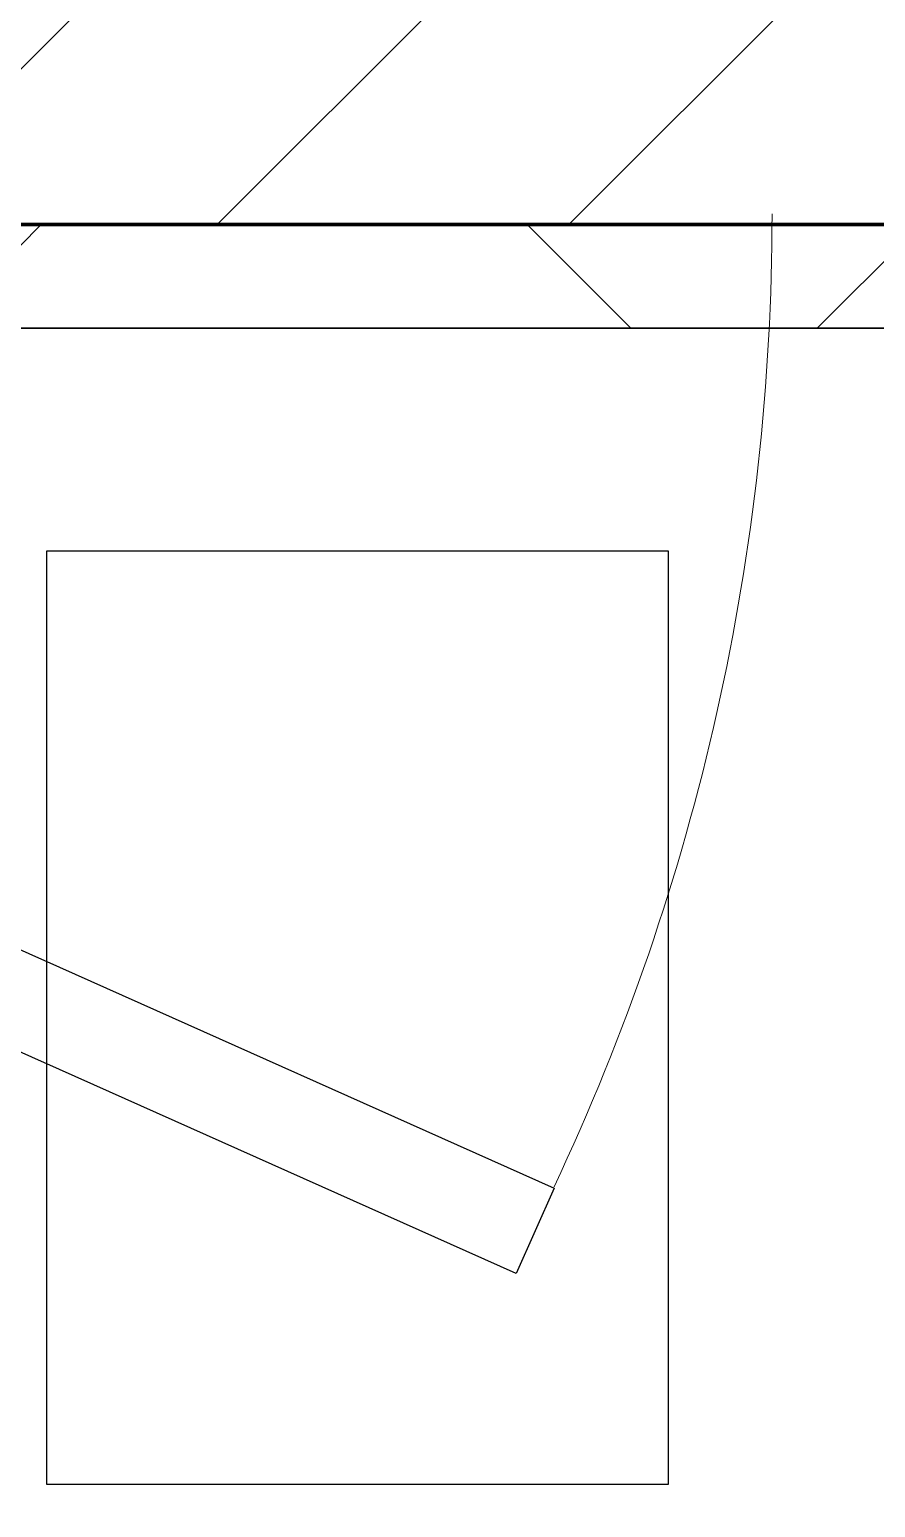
# Model space of a CAD drawing. Header units: millimetres. Extents: x -853228 to -744682, y -17776 to 32484.
# Drawn here: x -825741 to -825332, y 7325 to 8038 of the extents above; entities that cross this region are included whole.
import ezdxf
from ezdxf.xclip import XClip

# ---------------------------------------------------------------- set-up
doc = ezdxf.new("R2010")
doc.units = ezdxf.units.MM
doc.header["$XCLIPFRAME"] = 0
doc.layers.add('000 - WIPEOUT', color=250, linetype='Continuous')
doc.layers.add('A11_ALU.SOLID SHEET', color=2, linetype='Continuous')
for name, color, linetype, lineweight in [('A-DOOR-E', 2, 'Continuous', 25), ('A-DOOR-OPNG', 2, 'Continuous', 9), ('A-GLAZ-CURT', 2, 'Continuous', 9), ('A-WALL', 5, 'Continuous', 35), ('A-WALL-FNSH', 2, 'Continuous', 35), ('A-WALL-PATT', 1, 'Continuous', 9)]:
    doc.layers.add(name, color=color, linetype=linetype, lineweight=lineweight)

# ---------------------------------------------------------------- blocks, each defined once
blk = doc.blocks.new('DPA_AC-SG-PI - A1_1200x1300 mm-9434749-4281-01 ENLARGED LOWER PLATFORM LEVEL - REFLECTED CEILING PLAN - SHEET 2')
at = {"layer": 'A-DOOR-E'}
for p, q in [((-556.64, 29.95), (494.88, -439.85)), ((476.52, -480.94), (-575, -11.13)), ((494.88, -439.85), (476.52, -480.94))]:
    blk.add_line(p, q, dxfattribs=at)
at = {"layer": 'A-DOOR-OPNG'}
blk.add_arc((-500, 30.2), 1100, 334.74419, 0, dxfattribs=at)
blk = doc.blocks.new('PPLS-PP19_Custom Tile Pattern - Custom Tile Pattern-V50-4281-01 ENLARGED LOWER PLATFORM LEVEL - REFLECTED CEILING PLAN - SHEET 2')
at = {"layer": 'A-GLAZ-CURT'}
for p, q in [((-300, 0), (300, 0)), ((300, 0), (-300, 0)), ((230.06, 0), (300, 0)), ((-300, -50), (300, -50)), ((300, -50), (-300, -50))]:
    blk.add_line(p, q, dxfattribs=at)
for points, knots in [([(300, 0), (286.53, 0), (254.22, 0), (207.11, 0), (177.84, 0), (162.03, 0), (160.09, 0)], [-285.253232, -285.253232, -285.253232, -285.253232, -244.693688, -187.987675, -143.776725, -131.295407, -131.295407, -131.295407, -131.295407]), ([(171.51, 0), (176.48, 0), (193.23, 0), (201.73, 0), (208.81, 0), (213.9, 0), (241.96, 0), (266.73, 0), (281.71, 0), (291.71, 0), (296.48, 0), (297.82, 0), (298.04, 0)], [-7971.819559, -7971.819559, -7971.819559, -7971.819559, -7784.112253, -7606.717214, -7289.299508, -7042.621073, -6582.165592, -6068.460911, -5766.029927, -5566.724884, -5280.360606, -5204.879903, -5204.879903, -5204.879903, -5204.879903]), ([(300, 0), (288.22, 0), (262, 0), (230.43, 0), (219.94, 0), (219.02, 0)], [-12528.858583, -12528.858583, -12528.858583, -12528.858583, -11905.454923, -11162.864862, -10856.732305, -10856.732305, -10856.732305, -10856.732305]), ([(284.76, 0), (284.76, 0), (285.09, 0), (287.47, 0), (293.59, 0), (297.76, 0), (300, 0)], [-4110.630118, -4110.630118, -4110.630118, -4110.630118, -4053.389046, -3959.664717, -3862.421465, -3746.95702, -3746.95702, -3746.95702, -3746.95702]), ([(297.38, 0), (295.84, 0), (291.62, 0), (285.38, 0), (284.87, 0)], [-4803.172655, -4803.172655, -4803.172655, -4803.172655, -4358.271401, -4143.037883, -4143.037883, -4143.037883, -4143.037883])]:
    blk.add_open_spline(points, degree=3, knots=knots, dxfattribs=at)
blk = doc.blocks.new('PPLS-PP19_Custom Tile Pattern - Custom Tile Pattern-V51-4281-01 ENLARGED LOWER PLATFORM LEVEL - REFLECTED CEILING PLAN - SHEET 2')
at = {"layer": 'A-GLAZ-CURT'}
for p, q in [((-300, 0), (300, 0)), ((300, 0), (-300, 0)), ((-293.07, 0), (-275.75, 0)), ((-275.75, 0), (-293.07, 0)), ((-222.32, 0), (-205, 0)), ((-205, 0), (-222.32, 0)), ((-300, -50), (300, -50)), ((300, -50), (-300, -50))]:
    blk.add_line(p, q, dxfattribs=at)
at = {"layer": 'A-GLAZ-CURT', "flags": 128}
for points in [[(-300, 0), (-291.56, 0), (-283.3, 0), (-275.2, 0), (-267.26, 0), (-259.45, 0), (-251.77, 0), (-244.2, 0), (-236.74, 0), (-229.36, 0), (-222.06, 0), (-214.83, 0), (-207.71, 0), (-200.76, 0), (-194.02, 0), (-187.54, 0), (-181.38, 0), (-175.58, 0), (-170.25, 0), (-165.64, 0), (-162.01, 0), (-159.53, 0), (-157.46, 0), (-154.52, 0), (-149.42, 0), (-141.84, 0), (-132.81, 0), (-126.08, 0)], [(-164.95, 0), (-169.65, 0), (-174.47, 0), (-179.49, 0), (-184.81, 0), (-190.44, 0), (-196.37, 0), (-202.58, 0), (-209.04, 0), (-215.73, 0), (-222.63, 0), (-229.72, 0), (-236.97, 0), (-244.39, 0), (-251.96, 0), (-259.67, 0), (-267.51, 0), (-275.48, 0), (-283.55, 0), (-291.73, 0), (-300, 0)], [(-125.17, 0), (-128.55, 0), (-134.16, 0), (-140.03, 0), (-145.5, 0), (-150.63, 0), (-155.53, 0), (-160.27, 0), (-164.1, 0)]]:
    blk.add_lwpolyline(points, dxfattribs=at)
at = {"layer": 'A-GLAZ-CURT'}
for points, knots in [([(-300, 0), (-284.65, 0), (-236.57, 0), (-174.61, 0), (-129.95, 0), (-110.8, 0), (-99.5, 0), (-91.46, 0)], [-5323.127839, -5323.127839, -5323.127839, -5323.127839, -4502.809032, -2700.551212, -1002.059161, -460.363443, 0, 0, 0, 0]), ([(-164.1, 0), (-179.53, 0), (-215.69, 0), (-262.56, 0), (-294.48, 0), (-300, 0)], [-16333.335224, -16333.335224, -16333.335224, -16333.335224, -15131.813646, -13729.592194, -13439.944408, -13439.944408, -13439.944408, -13439.944408]), ([(-137.88, 0), (-140.56, 0), (-147.66, 0), (-147.69, 0), (-158.72, 0), (-174.02, 0), (-185.59, 0), (-209.77, 0), (-232.01, 0), (-255.22, 0), (-262.59, 0), (-264.9, 0), (-265.4, 0)], [-3187.727384, -3187.727384, -3187.727384, -3187.727384, -2919.378265, -2477.344047, -2237.412286, -2029.680487, -1755.085331, -1400.429864, -858.079193, -543.655514, -208.940337, 0, 0, 0, 0]), ([(-258.6, 0), (-257.91, 0), (-254.26, 0), (-241.25, 0), (-225.99, 0), (-213.1, 0), (-200.2, 0), (-185.8, 0), (-173.91, 0), (-164.89, 0), (-164.1, 0)], [-5722.54675, -5722.54675, -5722.54675, -5722.54675, -5657.471696, -5413.335975, -5017.494783, -4832.723979, -4666.091899, -4349.945572, -4000.813434, -3966.591717, -3966.591717, -3966.591717, -3966.591717]), ([(-133.82, 0), (-135.51, 0), (-137.8, 0), (-149.31, 0), (-162.01, 0), (-177.91, 0), (-199.46, 0), (-216.65, 0), (-231.26, 0), (-233.46, 0), (-234, 0)], [-2731.647847, -2731.647847, -2731.647847, -2731.647847, -2418.507304, -2308.929706, -2113.765672, -1763.376603, -1422.553702, -978.033455, -846.069444, -682.911962, -682.911962, -682.911962, -682.911962]), ([(-233.49, 0), (-233.44, 0), (-232.38, 0), (-230.74, 0), (-225.3, 0), (-223.63, 0)], [-455.274641, -455.274641, -455.274641, -455.274641, -440.605512, -119.536984, 0, 0, 0, 0]), ([(-223.63, 0), (-219.39, 0), (-206.17, 0), (-188.58, 0), (-173.16, 0), (-166.03, 0), (-164.1, 0)], [-5463.295695, -5463.295695, -5463.295695, -5463.295695, -5161.076232, -4739.070012, -4465.409639, -4363.351234, -4363.351234, -4363.351234, -4363.351234]), ([(-95.15, 0), (-106.58, 0), (-128.14, 0), (-153.49, 0), (-163.62, 0)], [-18434.935833, -18434.935833, -18434.935833, -18434.935833, -17136.203329, -16345.600353, -16345.600353, -16345.600353, -16345.600353]), ([(-163.36, 0), (-159.56, 0), (-149.97, 0), (-136.84, 0), (-127.33, 0), (-124.19, 0), (-123.43, 0), (-123.28, 0)], [-4350.402127, -4350.402127, -4350.402127, -4350.402127, -4149.119819, -3839.893365, -3647.167523, -3488.92562, -3439.852845, -3439.852845, -3439.852845, -3439.852845]), ([(-152.35, 0), (-151.03, 0), (-147.71, 0), (-143.57, 0), (-138.62, 0)], [-3494.978217, -3494.978217, -3494.978217, -3494.978217, -3371.022232, -3227.460399, -3227.460399, -3227.460399, -3227.460399]), ([(-118.78, 0), (-121.86, 0), (-126.28, 0), (-136.96, 0), (-147.46, 0), (-150.03, 0), (-150.57, 0)], [-5938.474035, -5938.474035, -5938.474035, -5938.474035, -5700.061948, -5508.838257, -5298.784692, -5196.16478, -5196.16478, -5196.16478, -5196.16478]), ([(-150.34, 0), (-150.07, 0), (-147.75, 0), (-142.6, 0), (-127.26, 0), (-107.3, 0), (-90.42, 0), (-75.26, 0), (-68.41, 0), (-65.12, 0), (-63.63, 0)], [-4948.728362, -4948.728362, -4948.728362, -4948.728362, -4883.323924, -4440.880425, -4054.690705, -3793.097032, -3402.597032, -3144.956779, -3050.982048, -2969.237017, -2969.237017, -2969.237017, -2969.237017]), ([(-26.75, 0), (-27.82, 0), (-36.18, 0), (-53.55, 0), (-78.2, 0), (-110.94, 0), (-130.52, 0), (-147.74, 0), (-149.07, 0)], [-8718.362214, -8718.362214, -8718.362214, -8718.362214, -8532.293389, -8073.216054, -7508.296369, -7004.680444, -6449.282163, -6277.220794, -6277.220794, -6277.220794, -6277.220794]), ([(-148.23, 0), (-146.94, 0), (-140.15, 0), (-137.28, 0), (-133.93, 0), (-128.78, 0), (-126.5, 0)], [-6162.058746, -6162.058746, -6162.058746, -6162.058746, -6017.569127, -5560.701257, -5364.112219, -5231.017328, -5231.017328, -5231.017328, -5231.017328]), ([(-86.16, 0), (-91.37, 0), (-104.13, 0), (-122.65, 0), (-139.03, 0), (-146.11, 0), (-146.95, 0)], [-1681.3698, -1681.3698, -1681.3698, -1681.3698, -1374.161226, -945.742622, -741.901385, -489.130243, -489.130243, -489.130243, -489.130243]), ([(-146.69, 0), (-146.59, 0), (-145.49, 0), (-135.69, 0), (-128.29, 0), (-125.15, 0)], [-420.34245, -420.34245, -420.34245, -420.34245, -406.956646, -290.263673, 0, 0, 0, 0]), ([(-127.41, 0), (-131.63, 0), (-133.16, 0), (-134.09, 0), (-134.15, 0)], [-8540.990293, -8540.990293, -8540.990293, -8540.990293, -8266.114998, -8246.473386, -8246.473386, -8246.473386, -8246.473386]), ([(-134.15, 0), (-133.32, 0), (-130.31, 0), (-117.33, 0), (-92.04, 0), (-74.02, 0), (-62.74, 0), (-60.36, 0), (-59.97, 0)], [-7657.439573, -7657.439573, -7657.439573, -7657.439573, -7293.749979, -6839.55839, -6236.997189, -5713.340575, -5140.470607, -5006.787413, -5006.787413, -5006.787413, -5006.787413]), ([(-120.13, 0), (-120.14, 0), (-120.24, 0), (-121.3, 0), (-129.25, 0), (-133.82, 0)], [-2933.992132, -2933.992132, -2933.992132, -2933.992132, -2920.575025, -2840.280255, -2731.647847, -2731.647847, -2731.647847, -2731.647847]), ([(-113.43, 0), (-113.44, 0), (-113.96, 0), (-119.73, 0), (-125.43, 0), (-127.03, 0), (-127.41, 0)], [-328.499627, -328.499627, -328.499627, -328.499627, -282.672656, -98.539552, -24.539552, 0, 0, 0, 0]), ([(-126.5, 0), (-122.44, 0), (-108.71, 0), (-86.68, 0), (-63.44, 0), (-54.4, 0), (-48.53, 0), (-36.15, 0), (-29.59, 0), (-26.65, 0)], [-5231.017328, -5231.017328, -5231.017328, -5231.017328, -4994.692869, -4542.524482, -4008.285538, -3689.699207, -3546.54457, -3315.260113, -3113.700791, -3113.700791, -3113.700791, -3113.700791]), ([(-125.15, 0), (-124.93, 0), (-121.96, 0), (-113.01, 0), (-102.67, 0), (-97.63, 0), (-95.78, 0)], [-3362.7396, -3362.7396, -3362.7396, -3362.7396, -3342.215224, -3074.362186, -2902.289527, -2802.283, -2802.283, -2802.283, -2802.283]), ([(-122.08, 0), (-122.01, 0), (-121.69, 0), (-121.2, 0), (-120.88, 0)], [-3136.336417, -3136.336417, -3136.336417, -3136.336417, -3110.304437, -3035.164275, -3035.164275, -3035.164275, -3035.164275]), ([(-36.33, 0), (-36.43, 0), (-37.27, 0), (-45.02, 0), (-46.13, 0), (-60.59, 0), (-81.23, 0), (-99.51, 0), (-114.02, 0), (-117.28, 0), (-118.78, 0)], [-1855.773136, -1855.773136, -1855.773136, -1855.773136, -1810.870157, -1672.078046, -1405.135169, -1060.00838, -740.068933, -229.489605, -116.330425, 0, 0, 0, 0]), ([(-117.74, 0), (-117.19, 0), (-114.78, 0), (-113.43, 0), (-113.43, 0)], [-821.249067, -821.249067, -821.249067, -821.249067, -394.672656, -330.879064, -330.879064, -330.879064, -330.879064]), ([(-36.62, 0), (-36.62, 0), (-40.35, 0), (-44.32, 0), (-58.97, 0), (-85.2, 0), (-107.61, 0), (-116.56, 0), (-117.56, 0)], [-4069.478503, -4069.478503, -4069.478503, -4069.478503, -3858.647035, -3538.256648, -2842.901703, -2193.204658, -1433.981041, -985.49888, -985.49888, -985.49888, -985.49888]), ([(-115.82, 0), (-114.96, 0), (-110.41, 0), (-96.78, 0), (-71.33, 0), (-42.53, 0), (-12.78, 0), (4.23, 0), (9.64, 0), (10.14, 0), (10.18, 0)], [-5724.064692, -5724.064692, -5724.064692, -5724.064692, -5430.283136, -5103.229623, -4799.173296, -4065.652676, -3589.737505, -3285.047089, -3066.359526, -3044.715262, -3044.715262, -3044.715262, -3044.715262]), ([(9.32, 0), (9.08, 0), (7.65, 0), (2.57, 0), (-12.23, 0), (-25.64, 0), (-40, 0), (-56.24, 0), (-75.59, 0), (-94, 0), (-112.01, 0), (-114.94, 0), (-115.63, 0)], [-2922.926651, -2922.926651, -2922.926651, -2922.926651, -2882.788014, -2720.818881, -2518.50168, -2125.455881, -1792.521578, -1466.981642, -1208.454564, -789.402658, -501.969187, -243.577221, -243.577221, -243.577221, -243.577221]), ([(-95.16, 0), (-91.71, 0), (-83, 0), (-71.67, 0), (-65.93, 0), (-65.07, 0)], [-2791.16604, -2791.16604, -2791.16604, -2791.16604, -2605.247022, -2322.099534, -2241.8264, -2241.8264, -2241.8264, -2241.8264]), ([(-72.93, 0), (-75.51, 0), (-82.19, 0), (-90.07, 0), (-94.06, 0)], [-19442.345229, -19442.345229, -19442.345229, -19442.345229, -18935.241197, -18476.414712, -18476.414712, -18476.414712, -18476.414712]), ([(-91.46, 0), (-90.09, 0), (-84.7, 0), (-77.43, 0), (-72.73, 0), (-72.64, 0), (-72.64, 0)], [-19832.387487, -19832.387487, -19832.387487, -19832.387487, -19753.885894, -19541.04734, -19478.625389, -19471.062469, -19471.062469, -19471.062469, -19471.062469]), ([(-63.96, 0), (-64.13, 0), (-72.5, 0), (-80.63, 0), (-86.16, 0)], [-2171.769325, -2171.769325, -2171.769325, -2171.769325, -2007.031671, -1681.3698, -1681.3698, -1681.3698, -1681.3698]), ([(-29.03, 0), (-33.97, 0), (-43.74, 0), (-56.37, 0), (-71.66, 0), (-77.83, 0), (-82.66, 0), (-83.28, 0), (-83.28, 0)], [-2680.714891, -2680.714891, -2680.714891, -2680.714891, -2413.671296, -2161.752162, -2006.592567, -1646.621388, -1424.436217, -1393.971743, -1393.971743, -1393.971743, -1393.971743]), ([(-83.28, 0), (-83.28, 0), (-82.91, 0), (-76.14, 0), (-62.97, 0), (-48.14, 0), (-36.49, 0), (-33.57, 0), (-29.94, 0), (-28.57, 0)], [-1393.4169, -1393.4169, -1393.4169, -1393.4169, -1353.722004, -1274.333717, -1073.56893, -651.549973, -296.515819, -83.513472, 0, 0, 0, 0]), ([(-66.39, 0), (-66.39, 0), (-63.63, 0), (-53.63, 0), (-34.42, 0), (-29.82, 0), (-29.19, 0)], [-2493.31794, -2493.31794, -2493.31794, -2493.31794, -2315.303971, -1809.437387, -963.711516, -666.19313, -666.19313, -666.19313, -666.19313]), ([(31.18, 0), (25.97, 0), (11.99, 0), (-16.92, 0), (-47.42, 0), (-65.77, 0), (-66.37, 0), (-66.38, 0)], [-4496.803627, -4496.803627, -4496.803627, -4496.803627, -4222.080604, -3745.412743, -2981.410125, -2542.574734, -2498.224237, -2498.224237, -2498.224237, -2498.224237]), ([(-63.63, 0), (-61.49, 0), (-57.39, 0), (-54.49, 0), (-45.2, 0), (-40.79, 0), (-40.46, 0), (-40.44, 0)], [-2969.237017, -2969.237017, -2969.237017, -2969.237017, -2851.217951, -2734.127174, -2474.780881, -2410.990208, -2350.645972, -2350.645972, -2350.645972, -2350.645972]), ([(-58.83, 0), (-58.37, 0), (-57.29, 0), (-54.23, 0), (-46.33, 0), (-42.62, 0), (-41.76, 0)], [-4859.52896, -4859.52896, -4859.52896, -4859.52896, -4680.891996, -4469.85053, -4321.566175, -4270.495146, -4270.495146, -4270.495146, -4270.495146]), ([(-51.83, 0), (-51.83, 0), (-51.78, 0), (-47.4, 0), (-46.01, 0), (-40.22, 0), (-36.78, 0)], [-632.814994, -632.814994, -632.814994, -632.814994, -627.965721, -508.377888, -260.442412, 0, 0, 0, 0]), ([(42.73, 0), (40.14, 0), (33.61, 0), (24.07, 0), (12.82, 0), (-2.9, 0), (-20.62, 0), (-32.81, 0), (-44.85, 0), (-51.43, 0), (-51.79, 0)], [-2448.642715, -2448.642715, -2448.642715, -2448.642715, -2313.748533, -2106.613311, -1925.670641, -1617.263037, -1290.787923, -1039.307308, -819.71621, -644.910881, -644.910881, -644.910881, -644.910881]), ([(-41.76, 0), (-39.9, 0), (-37.72, 0), (-36.92, 0), (-36.77, 0)], [-4270.495146, -4270.495146, -4270.495146, -4270.495146, -4161.040818, -4106.245333, -4106.245333, -4106.245333, -4106.245333]), ([(-36.29, 0), (-36.29, 0), (-34.66, 0), (-28.88, 0), (-26.95, 0), (-26.54, 0)], [-9150.272121, -9150.272121, -9150.272121, -9150.272121, -9057.163041, -8919.836787, -8834.607043, -8834.607043, -8834.607043, -8834.607043]), ([(30.82, 0), (29.27, 0), (20.14, 0), (3.54, 0), (-16.58, 0), (-34.76, 0), (-36.04, 0)], [-10462.034656, -10462.034656, -10462.034656, -10462.034656, -10363.088938, -9884.23066, -9424.652049, -9182.880979, -9182.880979, -9182.880979, -9182.880979]), ([(-33.34, 0), (-33.34, 0), (-32.93, 0), (-31.16, 0), (-30.52, 0)], [-2415.024266, -2415.024266, -2415.024266, -2415.024266, -2357.633367, -2323.618664, -2323.618664, -2323.618664, -2323.618664]), ([(70.61, 0), (66.16, 0), (55.8, 0), (39.61, 0), (24.74, 0), (2.64, 0), (-17.84, 0), (-30.57, 0), (-31.82, 0), (-32, 0)], [-4647.237329, -4647.237329, -4647.237329, -4647.237329, -4326.416877, -4098.545751, -3766.694881, -3333.063701, -2994.501669, -2698.150104, -2614.070998, -2614.070998, -2614.070998, -2614.070998]), ([(-30.76, 0), (-30.73, 0), (-30.36, 0), (-28.62, 0), (-26.29, 0)], [-54176.191683, -54176.191683, -54176.191683, -54176.191683, -54157.274271, -53959.929569, -53959.929569, -53959.929569, -53959.929569]), ([(-26.24, 0), (-26.49, 0), (-28.08, 0), (-29.52, 0), (-30.21, 0)], [-54492.435679, -54492.435679, -54492.435679, -54492.435679, -54461.685999, -54290.791712, -54290.791712, -54290.791712, -54290.791712]), ([(8.33, 0), (8.19, 0), (7.18, 0), (0.32, 0), (-13.89, 0), (-24.92, 0), (-29.03, 0)], [-3574.286521, -3574.286521, -3574.286521, -3574.286521, -3526.962355, -3285.499107, -2903.012179, -2680.714891, -2680.714891, -2680.714891, -2680.714891]), ([(-28.98, 0), (-28.66, 0), (-27.39, 0), (-24.45, 0), (-22.56, 0)], [-166.548282, -166.548282, -166.548282, -166.548282, -102.06493, 0, 0, 0, 0]), ([(-28.57, 0), (-26.93, 0), (-20.29, 0), (-11.45, 0), (2.08, 0), (13.15, 0), (21.24, 0), (24.62, 0), (24.72, 0), (24.72, 0)], [-5361.429781, -5361.429781, -5361.429781, -5361.429781, -5261.36855, -5050.479954, -4785.90057, -4596.498881, -4445.288762, -4384.376941, -4376.041937, -4376.041937, -4376.041937, -4376.041937]), ([(-26.21, 0), (-22.74, 0), (-13.45, 0), (8.61, 0), (15.02, 0), (22.91, 0), (31, 0), (39.04, 0), (51.19, 0), (58.74, 0), (61.34, 0), (61.45, 0)], [-3103.762961, -3103.762961, -3103.762961, -3103.762961, -2864.387349, -2439.246196, -2084.094819, -1956.422387, -1818.904206, -1645.594513, -1443.202566, -1228.752106, -1120.932285, -1120.932285, -1120.932285, -1120.932285]), ([(-25.83, 0), (-23.41, 0), (-19.78, 0), (-15.75, 0), (-15.19, 0)], [-53946.991625, -53946.991625, -53946.991625, -53946.991625, -53749.15266, -53717.791567, -53717.791567, -53717.791567, -53717.791567]), ([(-13, 0), (-14.35, 0), (-17.42, 0), (-23.39, 0), (-25.57, 0)], [-55207.591944, -55207.591944, -55207.591944, -55207.591944, -54789.006179, -54519.99177, -54519.99177, -54519.99177, -54519.99177]), ([(-25.45, 0), (-24.06, 0), (-15.77, 0), (5.99, 0), (22.06, 0), (36.11, 0), (40.5, 0), (42.73, 0)], [-2226.80122, -2226.80122, -2226.80122, -2226.80122, -2142.497158, -1716.209403, -1206.526904, -1089.329421, -971.962927, -971.962927, -971.962927, -971.962927]), ([(-25.4, 0), (-24.28, 0), (-14.75, 0), (8.83, 0), (43.36, 0), (70.92, 0), (82.12, 0), (83.66, 0)], [-5933.180103, -5933.180103, -5933.180103, -5933.180103, -5862.463379, -5340.621928, -4573.028122, -4094.177415, -3869.465285, -3869.465285, -3869.465285, -3869.465285]), ([(-22.56, 0), (-20.27, 0), (-17.03, 0), (-11.36, 0), (-7.66, 0), (-6.6, 0), (-6.44, 0)], [-56468.192263, -56468.192263, -56468.192263, -56468.192263, -56344.022017, -56303.229861, -56166.290093, -56124.392176, -56124.392176, -56124.392176, -56124.392176]), ([(-15.19, 0), (-13.07, 0), (7.48, 0), (29.35, 0), (41.98, 0), (42.03, 0)], [-461.142613, -461.142613, -461.142613, -461.142613, -429.606584, -390.253598, -390.072149, -390.072149, -390.072149, -390.072149]), ([(-6.54, 0), (-6.73, 0), (-7.2, 0), (-7.6, 0), (-7.79, 0)], [-56009.792147, -56009.792147, -56009.792147, -56009.792147, -55949.290093, -55895.192118, -55895.192118, -55895.192118, -55895.192118]), ([(-2.63, 0), (-2.47, 0), (-1.22, 0), (4.92, 0), (15.97, 0), (22.54, 0), (24.49, 0)], [-226.825321, -226.825321, -226.825321, -226.825321, -220.269177, -206.416616, -198.214427, -187.717507, -187.717507, -187.717507, -187.717507]), ([(103.09, 0), (101.08, 0), (86.31, 0), (63.34, 0), (35.84, 0), (12, 0), (3.08, 0), (-1.67, 0), (-2.25, 0)], [-375.435014, -375.435014, -375.435014, -375.435014, -369.147452, -330.153101, -307.516438, -285.83788, -246.234814, -234.646884, -234.646884, -234.646884, -234.646884]), ([(24.69, 0), (24.54, 0), (20.99, 0), (15.48, 0), (10.8, 0), (9.63, 0)], [-4368.572414, -4368.572414, -4368.572414, -4368.572414, -4306.476363, -4080.000647, -3772.857994, -3772.857994, -3772.857994, -3772.857994]), ([(18.16, 0), (19.15, 0), (24.25, 0), (25.66, 0), (26.12, 0)], [-5700.113719, -5700.113719, -5700.113719, -5700.113719, -5554.232259, -5302.431367, -5302.431367, -5302.431367, -5302.431367]), ([(42.79, 0), (42.39, 0), (38.54, 0), (29.53, 0), (20.67, 0), (18.85, 0), (18.16, 0)], [-6335.692044, -6335.692044, -6335.692044, -6335.692044, -6314.283804, -6135.05769, -5972.647715, -5832.674503, -5832.674503, -5832.674503, -5832.674503]), ([(27.44, 0), (27.9, 0), (29.54, 0), (38.07, 0), (53.39, 0), (71.67, 0), (84.83, 0), (86.01, 0), (92.51, 0), (94.33, 0)], [-5037.309798, -5037.309798, -5037.309798, -5037.309798, -4887.603822, -4705.298446, -4353.683244, -3960.84581, -3759.045785, -3336.541051, -2783.776468, -2783.776468, -2783.776468, -2783.776468]), ([(27.89, 0), (29.09, 0), (32.62, 0), (39.15, 0), (42.71, 0)], [-147.777612, -147.777612, -147.777612, -147.777612, -135.792042, -123.813675, -123.813675, -123.813675, -123.813675]), ([(136.44, 0), (121.66, 0), (86.93, 0), (51.16, 0), (31.18, 0)], [-106.750556, -106.750556, -106.750556, -106.750556, -59.610984, 0, 0, 0, 0]), ([(42.74, 0), (42.05, 0), (39.53, 0), (36.02, 0), (35.54, 0), (35.54, 0)], [-328.728151, -328.728151, -328.728151, -328.728151, -326.15566, -319.318397, -317.489778, -317.489778, -317.489778, -317.489778]), ([(42.73, 0), (56.49, 0), (79.84, 0), (102.59, 0), (111.35, 0)], [-389.350667, -389.350667, -389.350667, -389.350667, -346.313304, -319.001686, -319.001686, -319.001686, -319.001686]), ([(42.73, 0), (44.3, 0), (52.29, 0), (71.92, 0), (95.67, 0), (108.31, 0), (111.66, 0)], [-123.797213, -123.797213, -123.797213, -123.797213, -118.513713, -97.899267, -63.759246, -52.635709, -52.635709, -52.635709, -52.635709]), ([(53.18, 0), (53.06, 0), (52.22, 0), (48.09, 0), (44.06, 0), (42.76, 0)], [-622.740158, -622.740158, -622.740158, -622.740158, -566.066452, -360.610861, -266.780451, -266.780451, -266.780451, -266.780451]), ([(76.63, 0), (74.8, 0), (67.65, 0), (55.99, 0), (46.37, 0), (42.84, 0)], [-3095.572228, -3095.572228, -3095.572228, -3095.572228, -2950.589685, -2634.532728, -2450.661347, -2450.661347, -2450.661347, -2450.661347]), ([(42.93, 0), (43.4, 0), (50.63, 0), (64.79, 0), (89.22, 0), (104.92, 0), (110.97, 0)], [-307.218636, -307.218636, -307.218636, -307.218636, -305.899624, -287.17622, -249.500363, -218.659988, -218.659988, -218.659988, -218.659988]), ([(42.94, 0), (44.21, 0), (48.33, 0), (57.76, 0), (64.47, 0), (72.74, 0), (75.22, 0), (76.03, 0), (76.21, 0)], [-968.174444, -968.174444, -968.174444, -968.174444, -901.315459, -753.071572, -495.328968, -421.953223, -334.951786, -290.452333, -290.452333, -290.452333, -290.452333]), ([(111.41, 0), (109.32, 0), (96.29, 0), (76.86, 0), (57.82, 0), (47.66, 0), (44.47, 0), (43.24, 0)], [-410.537058, -410.537058, -410.537058, -410.537058, -401.860199, -357.622665, -341.267687, -334.000314, -329.358298, -329.358298, -329.358298, -329.358298]), ([(110.97, 0), (108.77, 0), (103.7, 0), (92.38, 0), (85.59, 0), (74.4, 0), (62.26, 0), (52.41, 0), (47.08, 0), (43.44, 0)], [-7977.04013, -7977.04013, -7977.04013, -7977.04013, -7723.759874, -7531.75727, -7135.649961, -6924.452779, -6738.82075, -6548.303034, -6347.322254, -6347.322254, -6347.322254, -6347.322254]), ([(61.47, 0), (61.47, 0), (61.21, 0), (54.61, 0), (53.71, 0), (53.56, 0)], [-1113.311073, -1113.311073, -1113.311073, -1113.311073, -1096.402191, -891.204116, -747.28819, -747.28819, -747.28819, -747.28819])]:
    blk.add_open_spline(points, degree=3, knots=knots, dxfattribs=at)
for points in [[(-163.35, 0), (-160.71, 0), (-158.28, 0), (-157.22, 0)], [(-39.84, 0), (-39.08, 0), (-38.11, 0), (-37.36, 0)], [(-36.78, 0), (-33.6, 0), (-30.02, 0), (-26.24, 0)], [(-30.52, 0), (-28.97, 0), (-27.55, 0), (-26.18, 0)], [(24.49, 0), (25.23, 0), (25.72, 0), (26.04, 0)], [(42.02, 0), (38.51, 0), (34.71, 0), (30.82, 0)], [(36.29, 0), (37.51, 0), (40.1, 0), (42.69, 0)]]:
    blk.add_open_spline(points, degree=3, dxfattribs=at)
blk = doc.blocks.new('*U516')
at = {"layer": 'A-GLAZ-CURT', "rotation": 180}
for name, p in [('PPLS-PP19_Custom Tile Pattern - Custom Tile Pattern-V51-4281-01 ENLARGED LOWER PLATFORM LEVEL - REFLECTED CEILING PLAN - SHEET 2', (-24000, 4315)), ('PPLS-PP19_Custom Tile Pattern - Custom Tile Pattern-V50-4281-01 ENLARGED LOWER PLATFORM LEVEL - REFLECTED CEILING PLAN - SHEET 2', (-23400, 4315))]:
    blk.add_blockref(name, p, dxfattribs=at)
blk = doc.blocks.new('DPA_AC-SG-PI - A1_1200x1300 mm-9434749-4180-01 LOWER PLATFORM LEVEL - REFLECTED CEILING PLAN')
at = {"layer": 'A-DOOR-E'}
for p, q in [((-556.64, 29.95), (494.88, -439.85)), ((476.52, -480.94), (-575, -11.13)), ((494.88, -439.85), (476.52, -480.94))]:
    blk.add_line(p, q, dxfattribs=at)
at = {"layer": 'A-DOOR-OPNG'}
blk.add_arc((-500, 30.2), 1100, 334.74419, 0, dxfattribs=at)
blk = doc.blocks.new('C-1-PP19-AR-4180-01-B_20250908-040939_EXDOWNLIGHT')
at = {"layer": 'A-DOOR-E'}
blk.add_blockref('DPA_AC-SG-PI - A1_1200x1300 mm-9434749-4180-01 LOWER PLATFORM LEVEL - REFLECTED CEILING PLAN', (-81300, 4340), dxfattribs=at)
blk = doc.blocks.new('*U910')
at = {"color": 3}
blk.add_wipeout([(-225, -850), (225, -850), (225, -1150), (-225, -1150)], dxfattribs=at).dxf.layer = '000 - WIPEOUT'
at = {"layer": 'A11_ALU.SOLID SHEET', "color": 0, "linetype": 'ByBlock'}
blk.add_lwpolyline([(-225, -1150), (225, -1150), (225, -850), (-225, -850)], close=True, dxfattribs=at)
blk = doc.blocks.new('*U986')
blk.add_lwpolyline([(-87625, 350), (-76337.63, 350), (-76337.63, 4315), (-87625, 4315)], close=True)
at = {"layer": 'A11_ALU.SOLID SHEET', "linetype": 'ByBlock', "rotation": 90}
blk.add_blockref('*U910', (-81900, 3982.5), dxfattribs=at)

msp = doc.modelspace()

# ---------------------------------------------------------------- hatches: boundary and pattern name
at = {"layer": 'A-WALL-PATT', "lineweight": 9}
h = msp.add_hatch(dxfattribs=at)
h.set_pattern_fill('FP_2', color=256, style=0, pattern_type=2)
h.set_pattern_definition([(45, (0, 0), (-84.852814, 84.852814), [])])
h.paths.add_polyline_path([(-814007.37, 7944.02), (-814007.37, 8144.02), (-842657.37, 8144.02), (-842657.37, 7944.02), (-826541.23, 7944.02), (-826539.02, 7948.97), (-826527.94, 7944.02), (-814073.76, 7944.02)])

# ---------------------------------------------------------------- linework, layer by layer
at = {"layer": 'A-WALL', "color": 7, "lineweight": 70}
for p, q in [((-825382.37, 7944.02), (-826527.94, 7944.02)), ((-826527.94, 7944.02), (-825382.37, 7944.02)), ((-817973.34, 7944.02), (-825382.37, 7944.02)), ((-825382.37, 7944.02), (-817973.34, 7944.02))]:
    msp.add_line(p, q, dxfattribs=at)

# ---------------------------------------------------------------- block references
ref = msp.add_blockref('*U986', (-744682.37, 3579.02))
XClip(ref).set_block_clipping_path([(-104690.1238047113, -9620.0077451946), (-34092.6543255158, 14393.0014498748)])

# ---------------------------------------------------------------- next in the draw order: hatches: boundary and pattern name
at = {"layer": 'A-WALL-PATT', "lineweight": 9}
h = msp.add_hatch(dxfattribs=at)
h.set_pattern_fill('FP_3', color=256, style=0, pattern_type=2)
h.set_pattern_definition([(45, (0, 0), (-212.13203, 212.13203), []), (135, (0, 0), (-212.13203, -212.13203), [])])
h.paths.add_polyline_path([(-818486.1, 7894.02), (-817973.34, 7894.02), (-817973.34, 7944.02), (-826527.94, 7944.02), (-826491.55, 7927.76), (-826489.44, 7931.09), (-826482.37, 7934.02), (-826475.3, 7931.09), (-826472.37, 7924.02), (-826472.37, 7919.19), (-826414.53, 7894.02), (-820692.28, 7894.02)])
h.paths.add_polyline_path([(-826582.37, 7894.02), (-826526.34, 7894.02), (-826557.37, 7907.88), (-826541.23, 7944.02), (-834960.89, 7944.02), (-834960.89, 7894.02), (-826621.36, 7894.02)])

# ---------------------------------------------------------------- next in the draw order: linework, layer by layer
msp.add_spline([(-835882.37, 3579.02), (-801682.37, 12088.47), (-758836, 27096.51), (-744682.37, 3579.02)], degree=3)
at = {"layer": 'A-WALL-FNSH', "color": 250}
for p, q in [((-825382.37, 7894.02), (-826416.03, 7894.02)), ((-817973.34, 7894.02), (-825382.37, 7894.02))]:
    msp.add_line(p, q, dxfattribs=at)

# ---------------------------------------------------------------- next in the draw order: block references
ref = msp.add_blockref('C-1-PP19-AR-4180-01-B_20250908-040939_EXDOWNLIGHT', (-744682.37, 3579.02))
XClip(ref).set_block_clipping_path([(-104690.1238047113, -9620.0077451946), (-34092.6543255158, 14393.0014498748)])
msp.add_blockref('*U516', (-801682.37, 3579.02))
at = {"layer": 'A-DOOR-E'}
msp.add_blockref('DPA_AC-SG-PI - A1_1200x1300 mm-9434749-4281-01 ENLARGED LOWER PLATFORM LEVEL - REFLECTED CEILING PLAN - SHEET 2', (-825982.37, 7919.02), dxfattribs=at)

doc.saveas('drawing.dxf')
